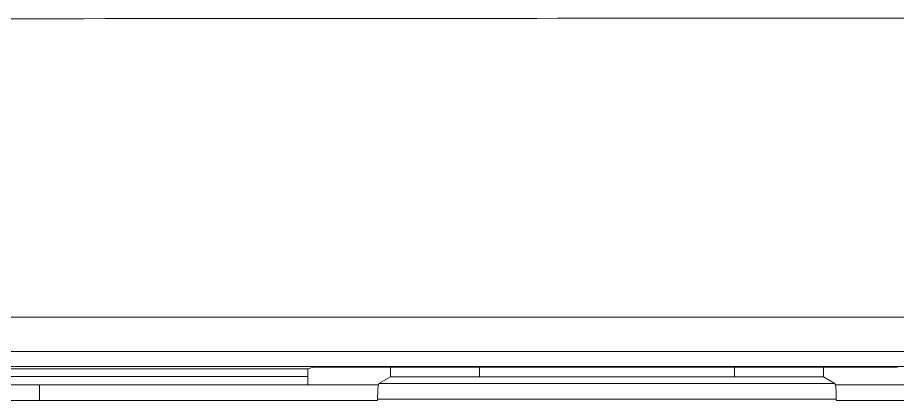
# Model space of a CAD drawing. Header units: millimetres. Extents: x 70151 to 230897, y 35202 to 113211.
# Drawn here: x 178365.5 to 178423.1, y 69091.2 to 69116.2 of the extents above; entities that cross this region are included whole.
import ezdxf

# ---------------------------------------------------------------- set-up
doc = ezdxf.new("R2010")
doc.units = ezdxf.units.MM
doc.header["$LTSCALE"] = 50
doc.layers.add('2-con', color=2, linetype='Continuous')
doc.layers.add('mark-B', color=2, linetype='Continuous', lineweight=20)

# ---------------------------------------------------------------- blocks, each defined once
blk = doc.blocks.new('무풍1WAY 대형')
at = {"layer": 'mark-B'}
for p, q in [((235.866, -331.797), (265.866, -331.797)), ((236.704, -333.26), (235.949, -332.808)), ((265.783, -332.808), (235.949, -332.808)), ((265.028, -333.26), (265.783, -332.808)), ((236.704, -333.26), (236.704, -333.892)), ((236.704, -333.26), (242.531, -333.26)), ((242.531, -333.26), (242.531, -333.892)), ((242.531, -333.26), (259.201, -333.26)), ((259.201, -333.892), (259.201, -333.26)), ((259.201, -333.26), (265.028, -333.26)), ((265.028, -333.26), (265.028, -333.892)), ((516.34, -333.778), (270.411, -333.778)), ((270.436, -333.28), (516.315, -333.28)), ((231.864, -333.891), (270.069, -333.891)), ((386.08, -337.154), (-4.226, -337.154))]:
    blk.add_line(p, q, dxfattribs=at)
for centre, start_param, end_param in [((235.954, -331.813), 4.695761, 6.230825), ((265.779, -331.813), 0.05236, 1.587424)]:
    blk.add_ellipse(centre, major_axis=(0, -0.996), ratio=0.087489, start_param=start_param, end_param=end_param, dxfattribs=at)
for points, knots in [([(152.493, -331.709), (153.157, -331.709), (153.821, -331.709), (157.141, -331.709), (159.796, -331.709), (173.074, -331.709), (183.697, -331.709), (208.168, -331.709), (222.017, -331.709), (235.867, -331.709)], [0, 0, 0, 0, 0.023889, 0.023889, 0.119445, 0.119445, 0.501668, 0.501668, 1, 1, 1, 1]), ([(265.866, -331.709), (266.53, -331.709), (267.193, -331.709), (270.513, -331.709), (273.169, -331.709), (279.874, -331.709), (283.923, -331.709), (287.972, -331.709)], [0, 0, 0, 0, 0.090095, 0.090095, 0.450474, 0.450474, 1, 1, 1, 1]), ([(287.972, -332.721), (287.972, -332.723), (287.972, -332.719), (287.972, -332.696), (287.972, -332.678), (287.972, -332.629), (287.972, -332.599), (287.972, -332.526), (287.972, -332.483), (287.972, -332.389), (287.972, -332.337), (287.972, -332.225), (287.972, -332.166), (287.972, -332.041), (287.972, -331.976), (287.972, -331.844), (287.972, -331.777), (287.972, -331.709)], [0, 0, 0, 0, 0.125, 0.125, 0.25, 0.25, 0.375, 0.375, 0.5, 0.5, 0.625, 0.625, 0.75, 0.75, 0.875, 0.875, 1, 1, 1, 1]), ([(270.411, -333.778), (270.413, -333.777), (270.414, -333.773), (270.417, -333.763), (270.418, -333.759), (270.419, -333.749), (270.42, -333.744), (270.422, -333.725), (270.424, -333.709), (270.426, -333.682), (270.426, -333.672), (270.428, -333.651), (270.428, -333.64), (270.43, -333.606), (270.431, -333.581), (270.433, -333.541), (270.433, -333.527), (270.434, -333.498), (270.434, -333.469), (270.435, -333.439), (270.435, -333.408), (270.436, -333.392), (270.436, -333.344), (270.436, -333.312), (270.436, -333.28)], [0, 0, 0, 0, 0.125, 0.125, 0.1875, 0.1875, 0.25, 0.25, 0.375, 0.375, 0.4375, 0.4375, 0.5, 0.5, 0.625, 0.625, 0.6875, 0.6875, 0.75, 0.8125, 0.8125, 0.875, 0.875, 1, 1, 1, 1]), ([(0.012, -333.936), (91.98, -333.936), (183.947, -333.936), (321.898, -333.936), (367.882, -333.936), (436.858, -333.936), (459.85, -333.936), (494.337, -333.936), (505.833, -333.936), (523.077, -333.936), (528.825, -333.936), (540.321, -333.936), (546.069, -333.936), (551.817, -333.936)], [0, 0, 0, 0, 0.5, 0.5, 0.75, 0.75, 0.875, 0.875, 0.9375, 0.9375, 0.96875, 0.96875, 1, 1, 1, 1]), ([(551.817, -334.913), (546.069, -334.912), (540.321, -334.913), (528.825, -334.913), (523.077, -334.913), (505.833, -334.913), (494.337, -334.913), (459.85, -334.913), (436.858, -334.913), (367.882, -334.913), (321.898, -334.913), (183.947, -334.913), (91.98, -334.913), (0.012, -334.913)], [0, 0, 0, 0, 0.03125, 0.03125, 0.0625, 0.0625, 0.125, 0.125, 0.25, 0.25, 0.5, 0.5, 1, 1, 1, 1]), ([(172.021, -356.755), (186.375, -356.748), (200.729, -356.74), (229.437, -356.723), (243.79, -356.714), (272.498, -356.693), (294.029, -356.677), (315.56, -356.659), (329.914, -356.647), (337.091, -356.641), (351.445, -356.628), (358.622, -356.621), (372.976, -356.605), (380.153, -356.596), (394.507, -356.575), (401.684, -356.564), (416.038, -356.545), (423.215, -356.538), (433.981, -356.532), (437.569, -356.532), (442.952, -356.533), (444.746, -356.533), (448.335, -356.535), (450.129, -356.537), (455.512, -356.541), (459.1, -356.545), (466.277, -356.551), (469.866, -356.553), (477.043, -356.552), (480.631, -356.548), (487.808, -356.533), (491.396, -356.521), (496.779, -356.498), (498.573, -356.489), (501.265, -356.475), (502.162, -356.47), (503.956, -356.459), (504.853, -356.454), (507.544, -356.438), (509.339, -356.428), (512.927, -356.411), (514.721, -356.404), (516.516, -356.399)], [0, 0, 0, 0, 0.125, 0.125, 0.25, 0.25, 0.375, 0.4375, 0.4375, 0.5, 0.5, 0.5625, 0.5625, 0.625, 0.625, 0.6875, 0.6875, 0.75, 0.75, 0.78125, 0.78125, 0.796875, 0.796875, 0.8125, 0.8125, 0.84375, 0.84375, 0.875, 0.875, 0.90625, 0.90625, 0.9375, 0.9375, 0.953125, 0.953125, 0.960938, 0.960938, 0.96875, 0.96875, 0.984375, 0.984375, 1, 1, 1, 1])]:
    blk.add_open_spline(points, degree=3, knots=knots, dxfattribs=at)
for points, degree in [([(235.867, -331.709), (235.867, -331.738), (235.866, -331.768), (235.866, -331.797)], 3), ([(265.866, -331.797), (265.866, -331.768), (265.866, -331.738), (265.866, -331.709)], 3), ([(287.972, -331.709), (292.62, -331.709), (297.267, -331.709), (301.914, -331.709)], 3), ([(15.529, -332.721), (125.741, -332.721), (235.954, -332.721)], 2), ([(287.972, -332.721), (280.573, -332.721), (273.174, -332.721), (265.775, -332.721)], 3), ([(270.436, -332.721), (270.436, -332.907), (270.436, -333.093), (270.436, -333.28)], 3), ([(301.914, -332.721), (297.267, -332.721), (292.62, -332.721), (287.972, -332.721)], 3), ([(270.069, -333.891), (270.183, -333.854), (270.297, -333.816), (270.411, -333.778)], 3)]:
    blk.add_open_spline(points, degree=degree, dxfattribs=at)
blk = doc.blocks.new('dpdjzjs')
at = {"layer": 'mark-B', "rotation": 180}
blk.add_blockref('무풍1WAY 대형', (178654.915, 88751.491), dxfattribs=at)

msp = doc.modelspace()

# ---------------------------------------------------------------- block references
at = {"layer": '2-con'}
msp.add_blockref('dpdjzjs', (0, -19992.043), dxfattribs=at)

doc.saveas('drawing.dxf')
